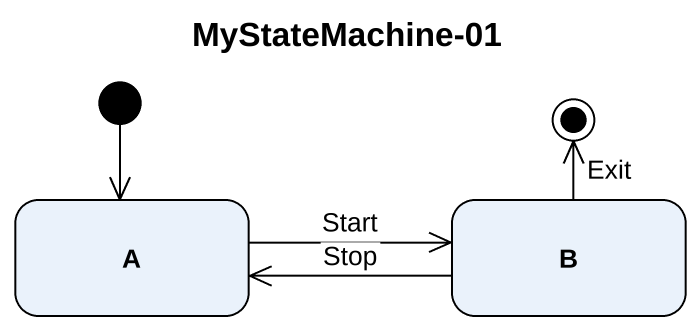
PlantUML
@startuml
title MyStateMachine-01
hide empty description
state A
state B
[*] --> A
A -right-> B : Start
B -left-> A : Stop
B -up-> [*] : Exit
@enduml
